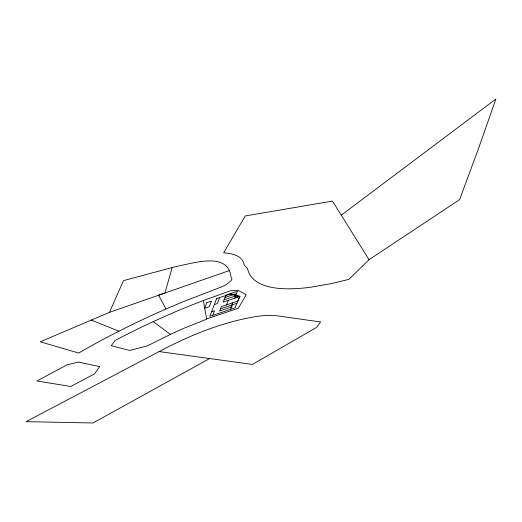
<?xml version="1.0" encoding="UTF-8"?>
<svg xmlns="http://www.w3.org/2000/svg" width="522" height="522" viewBox="0 0 522 522"><rect width="100%" height="100%" fill="white"/><g stroke="black" fill="none" stroke-linecap="round" stroke-linejoin="round"><path stroke-width="0.78" d="M172.169 267.571L164.959 293.012L158.564 295.23L166.042 308.972L183.111 301.755L222.711 286.447L225.895 284.777L230.613 281.214L231.722 279.629L231.879 278.33L231.031 277.45C228.656 250.743 192.031 263.74 176.084 266.52L123.446 280.64L109.496 312.339L40.266 341.799L78.698 353.042C106.886 336.612 136.183 322.12 166.042 308.972M212.761 315.34L214.529 310.786L211.573 311.778M219.664 297.56L217.328 303.576L214.327 304.574M226.483 304.894L228.349 300.346M232.623 302.845L230.737 307.314L219.56 311.06L221.335 306.61L237.745 301.142L239.715 296.568L223.155 302.075L225.948 295.093L237.51 291.269L234.548 298.284M230.587 309.37L232.531 304.776L236.942 303.302M236.375 295.7L235.611 297.501L238.991 296.379M369.054 259.702L348.911 279.355L331.724 283.55L310.035 287.315A208.774 62.366 -27.1 0 1 274.135 287.805C263.134 286.206 249.862 281.006 247.637 268.706L244.231 265.137C242.9 255.532 231.716 253.268 223.664 252.831L245.262 215.951L332.468 201.094L369.054 259.702L459.582 199.665L478.269 149.227L495.9 99.01L341.257 215.175M209.674 358.536L92.962 422.99L26.1 421.652L159.125 351.56C190.289 335.059 223.573 321.454 258.612 316.169A92.603 23.483 -22.7 0 1 276.843 315.777L320.645 321.963L316.665 327.359L252.374 364.434L159.125 351.56M203.319 300.535L206.705 319.177L184.723 327.933L172.723 333.264L147.256 345.916L129.815 350.464L111.316 345.701L114.853 340.638C143.491 325.493 173.05 312.078 203.319 300.535L230.254 290.852L237.928 290.278L246.253 294.669L238.3 308.28L206.653 318.896M109.496 312.339L229.093 270.657M220.441 308.841L231.677 305.096M225.008 297.442L236.512 293.632M224.075 299.772L235.526 295.967M230.176 294.082L239.839 296.6M91.213 320.006L118.899 331.216M153.253 321.63L170.413 334.361M206.777 302.662L204.768 308.182L209.381 306.649L211.449 301.116L206.777 302.662M216.623 298.564L209.831 316.325L234.959 307.908L239.989 296.255L230.828 293.866L216.623 298.564M99.565 366.574L94.626 373.817L70.744 386.476L36.945 380.982L66.653 365.041L78.3 362.02L99.565 366.574"/></g></svg>
